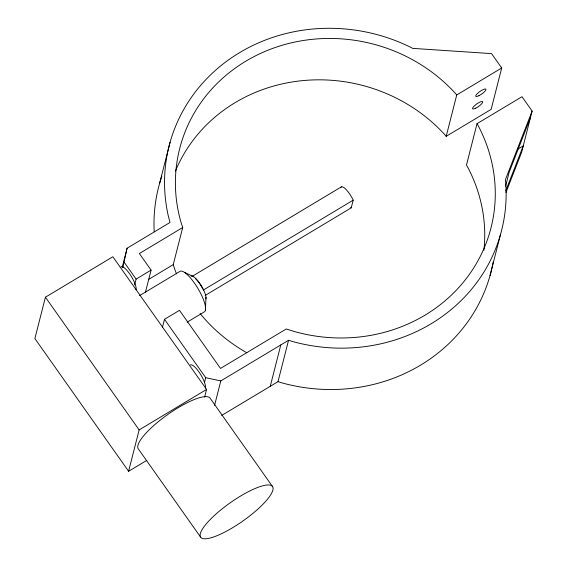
<?xml version="1.0" encoding="UTF-8"?>
<svg xmlns="http://www.w3.org/2000/svg" width="567" height="567" viewBox="0 0 567 567"><rect width="100%" height="100%" fill="white"/><g stroke="black" fill="none" stroke-linecap="round" stroke-linejoin="round"><path stroke-width="0.85" d="M205.431 310.248L205.991 297.243M122.89 267.298L127.086 248.226L169.994 222.484L168.023 214.723A171.532 159.157 14.3 0 1 230.549 58.479A171.532 159.157 14.3 0 1 409.962 46.948L412.648 48.365L491.554 53.624L501.696 67.983L491.15 109.36L446.194 136.321L444.408 134.251A160.624 149.036 14.3 0 0 175.38 171.163M204.63 397.063L206.565 389.458L112.854 256.759L45.424 297.207L34.878 338.577L128.596 471.276L146.775 460.376M122.139 267.645L127.086 248.226M159.547 183.602L170.093 142.225M134.62 284.896L136.101 279.106L151.084 270.119L139.369 253.534L182.702 227.537L181.1 222.64A160.624 149.036 14.3 0 1 259.098 54.085A160.624 149.036 14.3 0 1 454.954 92.875L456.74 94.951L446.194 136.321M151.084 270.119L145.811 290.807A25.437 6.981 59 0 0 145.627 292.175M176.528 273.868A160.624 149.036 14.3 0 1 174.735 269.205L173.247 264.64L182.702 227.537M162.389 327.591L164.494 319.32L179.477 310.333L220.506 368.422L286.264 328.98L294.868 331.66A160.624 149.036 14.3 0 0 459.582 286.64A160.624 149.036 14.3 0 0 478.364 126.016L477.024 123.67L521.98 96.709L532.122 111.068L521.576 152.445L505.984 192.475M128.596 471.276L139.142 429.906L206.565 389.458M204.432 382.768L205.722 377.7L164.494 319.32M214.56 405.412L220.797 380.925L288.546 340.285L292.125 341.398A171.532 159.157 14.3 0 0 505.707 182.524L505.395 179.689L532.122 111.068M270.253 386.304L280.8 344.927M221.647 415.462L278 381.662L288.546 340.285M205.176 295.457L351.228 207.848L353.184 200.165L352.745 199.194A13.084 3.593 59 0 0 340.746 187.776M477.024 123.67L466.478 165.047L467.818 167.393A160.624 149.036 14.3 0 1 483.885 250.338M505.566 186.252L509.053 172.566L530.443 117.638M490.037 275.583L500.583 234.206M505.686 190.966L523.249 145.875L518.011 149.022M148.589 279.432L173.247 264.64M456.74 94.951L501.696 67.983M139.595 295.613L180.072 271.331A23.623 6.485 59 0 1 197.755 288.164A23.623 6.485 59 0 1 204.418 311.822L187.174 322.162M192.227 276.327L341.306 186.904M203.355 290.042L353.184 200.165M205.722 377.7L220.797 380.925M278 381.662L281.579 382.775A171.532 159.157 14.3 0 0 493.177 262.053M184.459 272.337L193.666 276.746M350.654 207.38L351.228 207.848M124.18 262.23L136.101 279.106M272.663 486.748A43.971 11.099 -35.2 0 0 213.816 516.013A43.971 11.099 -35.2 0 0 223.292 532.845A43.971 11.099 -35.2 0 0 272.663 486.748L210.293 398.424A43.971 11.099 -35.2 0 0 168.746 413.825A43.971 11.099 -35.2 0 0 138.15 448.667L200.52 536.992M45.424 297.207L139.142 429.906M246.744 352.731A160.624 149.036 14.3 0 1 200.116 313.565M154.203 231.79A171.532 159.157 14.3 0 1 161.864 176.139M121.047 266.738A13.991 3.841 59 0 1 130.552 275.158A13.991 3.841 59 0 1 136.066 289.787M190.42 364.971A13.991 3.841 59 0 1 199.924 373.391A13.991 3.841 59 0 1 205.438 388.019M195.608 278.73A13.084 3.593 59 0 1 202.908 289.071M191.1 276.157A13.806 3.792 59 0 1 200.484 284.471A13.806 3.792 59 0 1 205.92 298.908M478.952 95.695A6.18 1.559 -35.2 0 0 485.891 89.217A6.18 1.559 -35.2 0 0 477.62 93.328A6.18 1.559 -35.2 0 0 478.952 95.695M475.77 108.169A6.18 1.559 -35.2 0 0 482.708 101.691A6.18 1.559 -35.2 0 0 474.437 105.802A6.18 1.559 -35.2 0 0 475.77 108.169"/></g></svg>
